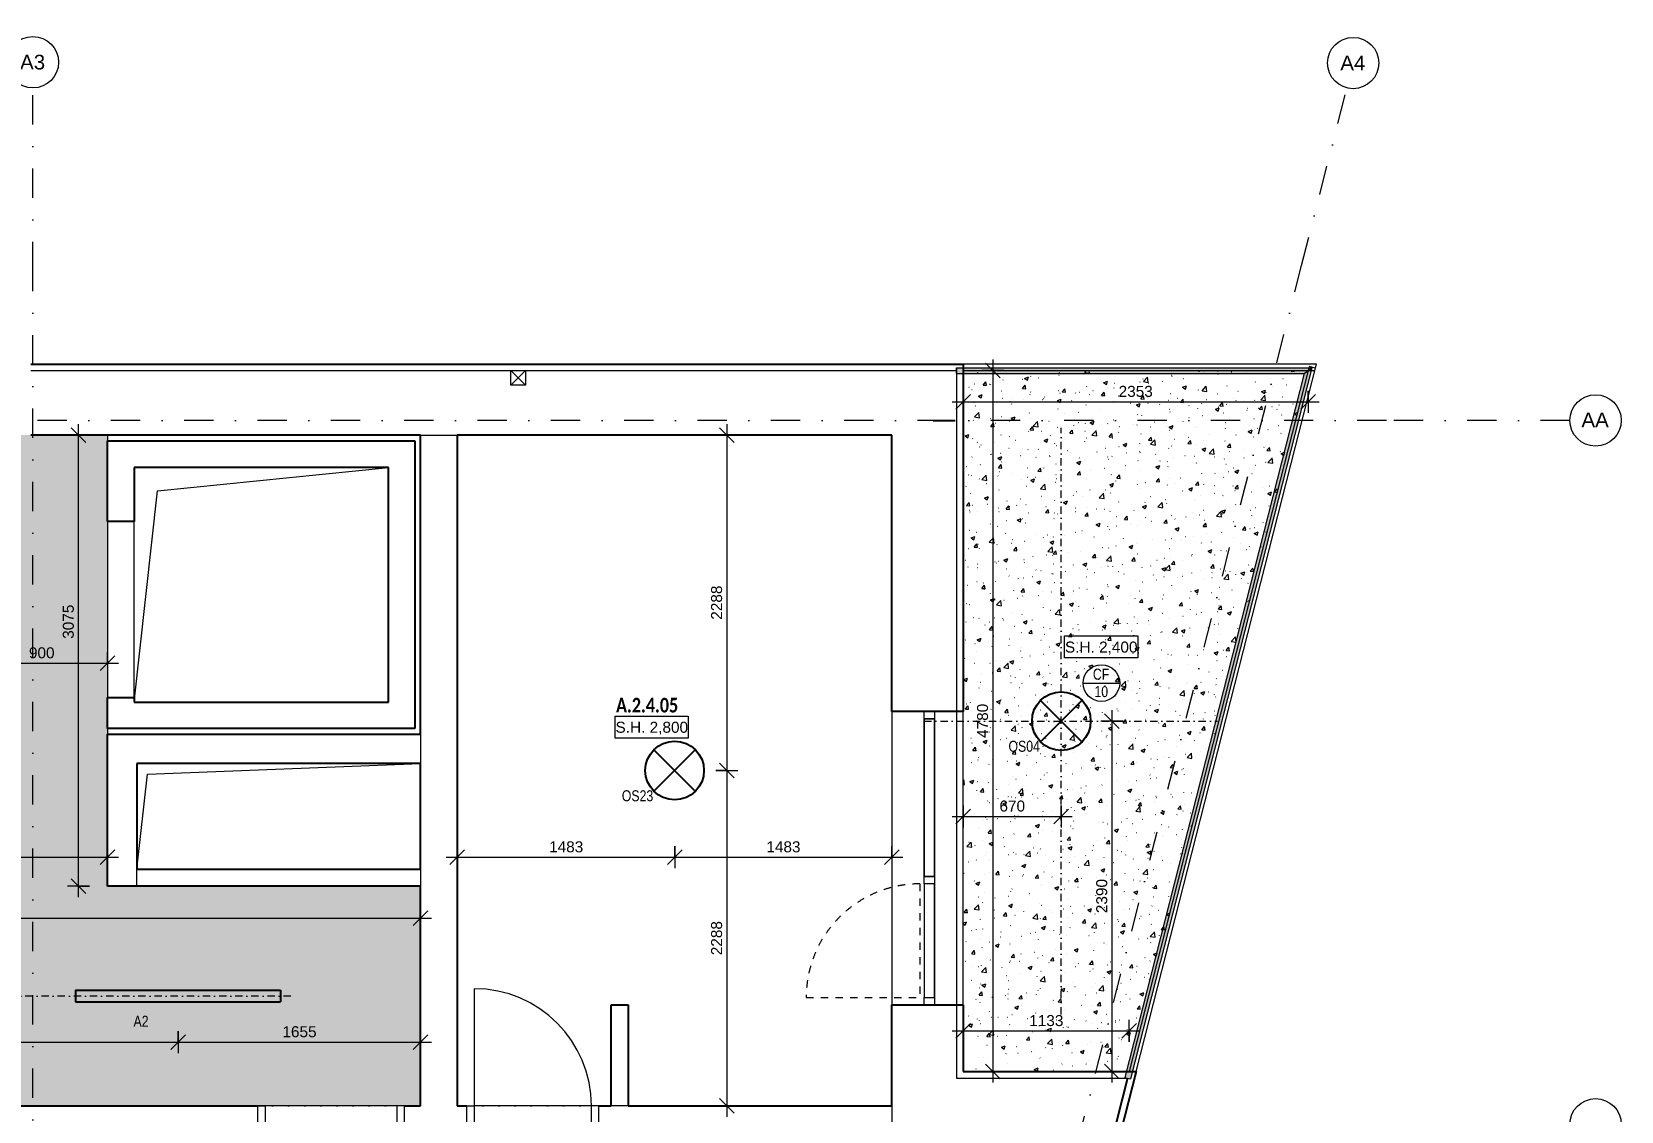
# Model space of a CAD drawing. Header units: millimetres. Extents: x -2015 to 46090, y -3604 to 14301.
# Drawn here: x 16193 to 27034, y 6939 to 14301 of the extents above; entities that cross this region are included whole.
import ezdxf

# ---------------------------------------------------------------- set-up
doc = ezdxf.new("R2010")
doc.units = ezdxf.units.MM
for name, pattern in [('ABMV_DashDot_2_2mm-S0_6mm', [110, 50, -30, 0, -30]), ('HA_Dash_2mm-S1mm', [100, 50, -50]), ('HA_DashDot_10mm-S3mm', [500, 200, -150, 0, -150]), ('HA_DashDot_2_2mm-S0_6mm', [110, 50, -30, 0, -30])]:
    doc.linetypes.add(name, pattern=pattern)
for name, color, linetype, lineweight in [('-UNDERLAY_A-DETL-____-OTLN', 9, 'Continuous', 25), ('-UNDERLAY_A-FLOR-HRAL-OTLN', 9, 'Continuous', 9), ('-UNDERLAY_A-GLAZ-CWMG-OTLN', 9, 'Continuous', 5), ('A-____-____-DIMS', 9, 'Continuous', 5), ('A-____-____-DIMS-50', 9, 'Continuous', 5), ('A-AREA-____-IDEN', 9, 'Continuous', 9), ('A-CLNG-____-IDEN', 9, 'Continuous', 9), ('A-CLNG-____-OTLN', 9, 'Continuous', 9), ('A-CLNG-____-PATT', 9, 'Continuous', 9), ('A-DETL-____-OTLN', 9, 'Continuous', 25), ('A-DETL-GENF-OTLN', 9, 'Continuous', 9), ('A-DOOR-____-MCUT', 9, 'HA_DashDot_2_2mm-S0_6mm', 9), ('A-DOOR-____-OTLN', 9, 'Continuous', 9), ('A-DOOR-FRAM-OTLN', 9, 'Continuous', 9), ('A-GENM-____-OTLN', 9, 'Continuous', 9), ('A-GLAZ-CURT-MCUT', 9, 'Continuous', 5), ('A-GLAZ-CURT-OTLN', 9, 'Continuous', 5), ('A-GLAZ-CWMG-MCUT', 9, 'Continuous', 5), ('A-GLAZ-CWMG-OTLN', 9, 'Continuous', 5), ('A-WALL-____-MCUT', 9, 'Continuous', 9), ('A-WALL-____-OTLN', 9, 'Continuous', 9), ('E-LITE-EQPM-IDEN', 9, 'Continuous', 9), ('E-LITE-EQPM-OTLN', 9, 'Continuous', 9), ('G-____-____-DIMS', 9, 'Continuous', 5), ('I-WALL-____-MCUT', 9, 'Continuous', 25), ('I-WALL-____-OTLN', 9, 'Continuous', 9), ('M-HVAC-DUCT-OTLN', 9, 'Continuous', 9), ('S-GRID-____-IDEN', 9, 'Continuous', 9), ('S-GRID-____-OTLN', 9, 'Continuous', 5)]:
    doc.layers.add(name, color=color, linetype=linetype, lineweight=lineweight)
doc.styles.add('Arial', font='arial.ttf', dxfattribs={"height": 100})
doc.styles.add('Arial_1', font='arial.ttf', dxfattribs={"height": 75})
doc.styles.add('Arial_2', font='arial.ttf', dxfattribs={"width": 0.8, "height": 75})
doc.styles.add('Calibri_B', font='calibrib.ttf', dxfattribs={"width": 0.8, "height": 100})
doc.dimstyles.new('Inner_Dimensions', dxfattribs={"dimscale": 304.8, "dimtxt": 76.519455, "dimasz": 0.328084, "dimexe": 0.246063, "dimexo": 0.0625, "dimgap": 0.032808, "dimtad": 1, "dimdec": 0, "dimzin": 0, "dimdsep": 46, "dimtxsty": 'Arial_1', "dimblk1": 'OBLIQUE', "dimblk2": 'OBLIQUE', "dimsah": 1, "dimcen": 0.09, "dimdle": 0.246063, "dimazin": 0, "dimtfac": 1, "dimtdec": 4, "dimtix": 1, "dimtmove": 0, "dimatfit": 3, "dimfxl": 0.246063, "dimfxlon": 1, "dimtvp": 1, "dimtolj": 1, "dimtzin": 0, "dimlwd": 9, "dimlwe": 9, "dimarcsym": 2})
doc.dimstyles.new('Inner_Dimensions_1', dxfattribs={"dimscale": 304.8, "dimtxt": 76.519455, "dimasz": 0.328084, "dimexe": 0.246063, "dimexo": 0.0625, "dimgap": 0.032808, "dimtad": 1, "dimdec": 0, "dimzin": 0, "dimdsep": 46, "dimtxsty": 'Arial_1', "dimblk1": 'OBLIQUE', "dimblk2": 'OBLIQUE', "dimsah": 1, "dimcen": 0.09, "dimdle": 0.246063, "dimazin": 0, "dimtfac": 1, "dimtdec": 4, "dimtix": 1, "dimtmove": 2, "dimatfit": 3, "dimfxl": 0.246063, "dimfxlon": 1, "dimtvp": 1, "dimtolj": 1, "dimtzin": 0, "dimlwd": 9, "dimlwe": 9, "dimarcsym": 2})

# ---------------------------------------------------------------- blocks, each defined once
blk = doc.blocks.new('Railing - 40 x12 mm-1473179-DSP_2NP-A')
at = {"layer": '-UNDERLAY_A-FLOR-HRAL-OTLN'}
blk.add_hatch(color=256, dxfattribs=at).paths.add_polyline_path([(20, -5), (-20, -5), (-20, -6), (20, -6)])
for p, q in [((-20, -5), (-20, -6)), ((20, -6), (-20, -6)), ((20, -6), (20, -5))]:
    blk.add_line(p, q, dxfattribs=at)
blk = doc.blocks.new('Railing - Railing-1473541-DSP_2NP-A')
at = {"layer": '-UNDERLAY_A-FLOR-HRAL-OTLN'}
for points in [[(22500, 11970), (24872, 11970), (24924, 12010), (22500, 12010)], [(23686, 7160), (24924, 12010), (24872, 11970), (23648, 7170), (23667, 7165)]]:
    blk.add_hatch(color=256, dxfattribs=at).paths.add_polyline_path(points)
for p, q in [((22500, 12010), (22500, 11970)), ((22500, 12010), (24924, 12010)), ((22500, 11970), (24872, 11970)), ((24872, 11970), (23648, 7170)), ((24924, 12010), (23686, 7160)), ((24872, 11970), (24924, 12010)), ((23648, 7170), (23686, 7160))]:
    blk.add_line(p, q, dxfattribs=at)
at = {"rotation": 270.0000000000001}
blk.add_blockref('Railing - 40 x12 mm-1473179-DSP_2NP-A', (22505, 11990), dxfattribs=at)
blk = doc.blocks.new('Obdélníková příčel - 50x70mm EXT-1913331-DSP_2NP-A')
at = {"layer": '-UNDERLAY_A-GLAZ-CWMG-OTLN'}
for p, q in [((22350, 9615), (22280, 9615)), ((22280, 9615), (22280, 8540)), ((22350, 8540), (22350, 9615)), ((22280, 8540), (22350, 8540))]:
    blk.add_line(p, q, dxfattribs=at)
blk = doc.blocks.new('Obdélníková příčel - 50x70mm EXT-1499825-DSP_2NP-A')
at = {"layer": '-UNDERLAY_A-GLAZ-CWMG-OTLN'}
for p, q in [((1980, 630), (1980, 560)), ((2755, 630), (1980, 630)), ((1980, 560), (2755, 560)), ((2755, 560), (2755, 630))]:
    blk.add_line(p, q, dxfattribs=at)
blk = doc.blocks.new('HA_DR_Single_Swing_Solid - In_BJ_900x2100_Vstupni-2215773-DSP_2NP-A')
at = {"layer": 'A-DOOR-____-MCUT'}
for p, q in [((-450, 125), (450, 125)), ((-450, -125), (450, -125))]:
    blk.add_line(p, q, dxfattribs=at)
at = {"layer": 'A-DOOR-____-OTLN', "lineweight": 5}
blk.add_line((450, 1025), (450, 125), dxfattribs=at)
at = {"layer": 'A-DOOR-____-OTLN'}
for p, q in [((-500, 125), (500, 125)), ((-500, -125), (500, -125))]:
    blk.add_line(p, q, dxfattribs=at)
at = {"layer": 'A-DOOR-____-OTLN', "lineweight": 5}
blk.add_arc((450, 125), 900, 90, 180, dxfattribs=at)
at = {"layer": 'A-DOOR-FRAM-OTLN'}
for p, q in [((-500, 125), (-500, -125)), ((-450, 125), (-500, 125)), ((-450, 125), (-450, -125)), ((450, 125), (-450, 125)), ((450, -125), (450, 125)), ((450, 125), (500, 125)), ((500, 125), (500, -125)), ((-500, -125), (-450, -125)), ((-450, -125), (450, -125)), ((500, -125), (450, -125))]:
    blk.add_line(p, q, dxfattribs=at)
blk = doc.blocks.new('HA_DR_Single_Swing_Solid - In_BJ_800x2100-2215794-DSP_2NP-A')
at = {"layer": 'A-DOOR-____-MCUT'}
for p, q in [((-400, 125), (400, 125)), ((-400, -125), (400, -125))]:
    blk.add_line(p, q, dxfattribs=at)
at = {"layer": 'A-DOOR-____-OTLN', "lineweight": 5}
blk.add_line((400, -925), (400, -125), dxfattribs=at)
blk.add_arc((400, -125), 800, 180, 270, dxfattribs=at)
at = {"layer": 'A-DOOR-FRAM-OTLN'}
for p, q in [((-400, 125), (-450, 125)), ((-450, 125), (-450, -125)), ((400, 125), (-400, 125)), ((-400, 125), (-400, -125)), ((400, -125), (400, 125)), ((400, 125), (450, 125)), ((450, 125), (450, -125)), ((-450, -125), (-400, -125)), ((-400, -125), (400, -125)), ((450, -125), (400, -125))]:
    blk.add_line(p, q, dxfattribs=at)
blk = doc.blocks.new('HA_GM_Shaft_Rectangle - Default-2065170-DSP_2NP-A')
at = {"layer": 'A-DETL-GENF-OTLN'}
for p, q in [((72, -72), (1935, 0)), ((0, -720), (72, -72))]:
    blk.add_line(p, q, dxfattribs=at)
at = {"layer": 'A-GENM-____-OTLN'}
for p, q in [((0, -720), (0, 0)), ((0, 0), (1935, 0)), ((1935, 0), (1935, -720)), ((1935, -720), (0, -720))]:
    blk.add_line(p, q, dxfattribs=at)
blk = doc.blocks.new('HA_GM_Shaft_Rectangle - Default-2065160-DSP_2NP-A')
at = {"layer": 'A-DETL-GENF-OTLN'}
for p, q in [((160, -160), (1735, 0)), ((0, -1600), (160, -160))]:
    blk.add_line(p, q, dxfattribs=at)
at = {"layer": 'A-GENM-____-OTLN'}
for p, q in [((0, -1600), (0, 0)), ((0, 0), (1735, 0)), ((1735, 0), (1735, -1600)), ((1735, -1600), (0, -1600))]:
    blk.add_line(p, q, dxfattribs=at)
blk = doc.blocks.new('HA_LF_GenericSymbol - OS23_pokoj-V3-DSP_2NP-A')
at = {"layer": 'E-LITE-EQPM-OTLN', "color": 11, "lineweight": 25}
for p, q in [((141, 141), (-141, -141)), ((-141, 141), (141, -141))]:
    blk.add_line(p, q, dxfattribs=at)
blk.add_circle((0, 0), 200, dxfattribs=at)
blk = doc.blocks.new('HA_LF_GenericSymbol_Linear - svitidlo 1400x80_os10-1866153-DSP_2NP-A')
at = {"layer": 'E-LITE-EQPM-OTLN', "color": 11, "lineweight": 25}
for p, q in [((40, 700), (-40, 700)), ((-40, 700), (-40, -700)), ((40, 700), (40, -700)), ((40, -700), (-40, -700))]:
    blk.add_line(p, q, dxfattribs=at)
blk = doc.blocks.new('Systémový panel - Sklo-1913333-DSP_2NP-A')
at = {"layer": 'A-GLAZ-CURT-MCUT'}
for p, q in [((-537.5, 0), (-537.5, 70)), ((-537.5, 70), (537.5, 70)), ((537.5, 0), (-537.5, 0)), ((537.5, 70), (537.5, 0))]:
    blk.add_line(p, q, dxfattribs=at)
blk = doc.blocks.new('Obdélníková příčel - 50x70mm EXT-1499822-DSP_2NP-A')
at = {"layer": 'A-GLAZ-CWMG-OTLN'}
for p, q in [((2755, 630), (1980, 630)), ((2755, 560), (1980, 560))]:
    blk.add_line(p, q, dxfattribs=at)
blk = doc.blocks.new('Obdélníková příčel - 50x70mm EXT-1499828-DSP_2NP-A')
at = {"layer": 'A-GLAZ-CWMG-MCUT'}
for p, q in [((0, 0), (-50, 0)), ((-50, 0), (-50, -70)), ((0, -70), (0, 0)), ((-50, -70), (0, -70))]:
    blk.add_line(p, q, dxfattribs=at)
blk = doc.blocks.new('Obdélníková příčel - 50x70mm EXT-1499829-DSP_2NP-A')
at = {"layer": 'A-GLAZ-CWMG-MCUT'}
for p, q in [((-50, 0), (0, 0)), ((-50, -70), (-50, 0)), ((0, 0), (0, -70)), ((0, -70), (-50, -70))]:
    blk.add_line(p, q, dxfattribs=at)
blk = doc.blocks.new('ABMV_CW_Single_Swing_Generic - Ex_Glass_SKLOPNE-1550612-DSP_2NP-A')
at = {"layer": 'A-DOOR-____-OTLN', "linetype": 'HA_Dash_2mm-S1mm', "lineweight": 5}
for p in [(-387.5, -30), (387.5, -805)]:
    blk.add_line(p, (387.5, -30), dxfattribs=at)
blk.add_arc((387.5, -30), 775, 180, 270, dxfattribs=at)
blk = doc.blocks.new('Obdélníková příčel - 50x70mm EXT-1499826-DSP_2NP-A')
at = {"layer": 'A-GLAZ-CWMG-MCUT'}
for p, q in [((25, 0), (-25, 0)), ((-25, 0), (-25, -70)), ((25, -70), (25, 0)), ((-25, -70), (25, -70))]:
    blk.add_line(p, q, dxfattribs=at)
blk = doc.blocks.new('HA_LF_GenericSymbol - OS04_VENKOVNI-2042368-DSP_2NP-A')
at = {"layer": 'E-LITE-EQPM-OTLN', "color": 11, "lineweight": 25}
for p, q in [((141, 141), (-141, -141)), ((-141, 141), (141, -141))]:
    blk.add_line(p, q, dxfattribs=at)
blk.add_circle((0, 0), 200, dxfattribs=at)
blk = doc.blocks.new('Grid - Radius 3_5mm-353793-DSP_2NP-A')
at = {"layer": 'S-GRID-____-IDEN'}
blk.add_circle((0, 0), 3.5, dxfattribs=at)
blk = doc.blocks.new('DIMBLOCK53-DSP_2NP-A')
at = {"layer": 'A-____-____-DIMS-50', "lineweight": 9}
for p, q in [((15810, 9996), (15760, 9946)), ((15810, 10071), (15810, 9921)), ((15810, 9996), (15810, 10071)), ((15810, 9996), (15860, 10046)), ((15810, 9996), (16785, 9996)), ((16710, 9996), (16660, 9946)), ((16710, 10071), (16710, 9921)), ((16710, 9996), (16710, 10071)), ((16710, 9996), (16760, 10046))]:
    blk.add_line(p, q, dxfattribs=at)
at = {"layer": 'A-____-____-DIMS-50', "color": 0, "lineweight": 9, "insert": (16173, 10103), "char_height": 75, "width": 207.66, "attachment_point": 1, "line_spacing_factor": 0.941778, "style": 'Arial_1'}
blk.add_mtext('900', dxfattribs=at)
blk = doc.blocks.new('_Oblique')
at = {"color": 0, "linetype": 'ByBlock', "lineweight": -2}
blk.add_line((-0.5, -0.5), (0.5, 0.5), dxfattribs=at)
blk = doc.blocks.new('DIMBLOCK56-DSP_2NP-A')
at = {"layer": 'A-____-____-DIMS-50', "lineweight": 9}
for p, q in [((12940, 7486), (12940, 7336)), ((12940, 7411), (12940, 7486)), ((17190, 7486), (17190, 7336)), ((17190, 7411), (17190, 7486)), ((12940, 7411), (12890, 7361)), ((12940, 7411), (12990, 7461)), ((12940, 7411), (17190, 7411)), ((17190, 7411), (17140, 7361)), ((17190, 7411), (17240, 7461))]:
    blk.add_line(p, q, dxfattribs=at)
at = {"layer": 'A-____-____-DIMS-50', "color": 0, "lineweight": 9, "insert": (14950, 7519), "char_height": 75, "width": 276.88, "attachment_point": 1, "line_spacing_factor": 0.941778, "style": 'Arial_1'}
blk.add_mtext('4250', dxfattribs=at)
blk = doc.blocks.new('DIMBLOCK57-DSP_2NP-A')
at = {"layer": 'A-____-____-DIMS-50', "lineweight": 9}
for p, q in [((17190, 7486), (17190, 7336)), ((17190, 7411), (17190, 7486)), ((18845, 7486), (18845, 7336)), ((18845, 7411), (18845, 7486)), ((17190, 7411), (17140, 7361)), ((17190, 7411), (17240, 7461)), ((17190, 7411), (18920, 7411)), ((18845, 7411), (18795, 7361)), ((18845, 7411), (18895, 7461))]:
    blk.add_line(p, q, dxfattribs=at)
at = {"layer": 'A-____-____-DIMS-50', "color": 0, "lineweight": 9, "insert": (17902, 7519), "char_height": 75, "width": 276.88, "attachment_point": 1, "line_spacing_factor": 0.941778, "style": 'Arial_1'}
blk.add_mtext('1655', dxfattribs=at)
blk = doc.blocks.new('DIMBLOCK76-DSP_2NP-A')
at = {"layer": 'A-____-____-DIMS-50', "lineweight": 9}
for p, q in [((19095, 8747), (19095, 8597)), ((19095, 8672), (19095, 8747)), ((19095, 8672), (19145, 8722)), ((20578, 8747), (20578, 8597)), ((20578, 8672), (20578, 8747)), ((20578, 8672), (20628, 8722)), ((19020, 8672), (20578, 8672)), ((19095, 8672), (19045, 8622)), ((20578, 8672), (20528, 8622))]:
    blk.add_line(p, q, dxfattribs=at)
at = {"layer": 'A-____-____-DIMS-50', "color": 0, "lineweight": 9, "insert": (19721, 8780), "char_height": 75, "width": 276.88, "attachment_point": 1, "line_spacing_factor": 0.941778, "style": 'Arial_1'}
blk.add_mtext('1483', dxfattribs=at)
blk = doc.blocks.new('DIMBLOCK77-DSP_2NP-A')
at = {"layer": 'A-____-____-DIMS-50', "lineweight": 9}
for p, q in [((20578, 8747), (20578, 8597)), ((20578, 8672), (20578, 8747)), ((20578, 8672), (20628, 8722)), ((22060, 8747), (22060, 8597)), ((22060, 8672), (22060, 8747)), ((22060, 8672), (22110, 8722)), ((20578, 8672), (20528, 8622)), ((20578, 8672), (22135, 8672)), ((22060, 8672), (22010, 8622))]:
    blk.add_line(p, q, dxfattribs=at)
at = {"layer": 'A-____-____-DIMS-50', "color": 0, "lineweight": 9, "insert": (21203, 8780), "char_height": 75, "width": 276.88, "attachment_point": 1, "line_spacing_factor": 0.941778, "style": 'Arial_1'}
blk.add_mtext('1483', dxfattribs=at)
blk = doc.blocks.new('DIMBLOCK78-DSP_2NP-A')
at = {"layer": 'A-____-____-DIMS-50', "lineweight": 9}
for p, q in [((20933, 11625), (20933, 9263)), ((21008, 11550), (20858, 11550)), ((20933, 11550), (20883, 11600)), ((20933, 11550), (20983, 11500)), ((20933, 11550), (21008, 11550)), ((20858, 9263), (21008, 9263)), ((20933, 9263), (20858, 9263)), ((20933, 9263), (20883, 9313)), ((20933, 9263), (20983, 9213))]:
    blk.add_line(p, q, dxfattribs=at)
at = {"layer": 'A-____-____-DIMS-50', "color": 0, "lineweight": 9, "insert": (20826, 10291), "char_height": 75, "width": 276.88, "attachment_point": 1, "rotation": 90, "line_spacing_factor": 0.941778, "style": 'Arial_1'}
blk.add_mtext('2288', dxfattribs=at)
blk = doc.blocks.new('DIMBLOCK79-DSP_2NP-A')
at = {"layer": 'A-____-____-DIMS-50', "lineweight": 9}
for p, q in [((20858, 9263), (21008, 9263)), ((20933, 9263), (20858, 9263)), ((20933, 9263), (20883, 9313)), ((20933, 9263), (20933, 6900)), ((20933, 9263), (20983, 9213)), ((21008, 6975), (20858, 6975)), ((20933, 6975), (20883, 7025)), ((20933, 6975), (20983, 6925)), ((20933, 6975), (21008, 6975))]:
    blk.add_line(p, q, dxfattribs=at)
at = {"layer": 'A-____-____-DIMS-50', "color": 0, "lineweight": 9, "insert": (20826, 8003), "char_height": 75, "width": 276.88, "attachment_point": 1, "rotation": 90, "line_spacing_factor": 0.941778, "style": 'Arial_1'}
blk.add_mtext('2288', dxfattribs=at)
blk = doc.blocks.new('Spot Elevations - Generic-448778-DSP_2NP-A')
at = {"layer": 'G-____-____-DIMS', "lineweight": 9}
for p, q in [((-5, 0), (-5, 3)), ((-5, 3), (5, 3)), ((5, 3), (5, 0)), ((5, 0), (-5, 0))]:
    blk.add_line(p, q, dxfattribs=at)
blk = doc.blocks.new('HA_Tag_Ceiling - Group _ Type Mark-1591810-DSP_2NP-A')
at = {"layer": 'A-CLNG-____-IDEN'}
blk.add_line((-2.5, 0), (2.5, 0), dxfattribs=at)
blk.add_circle((0, 0), 2.5, dxfattribs=at)
blk = doc.blocks.new('DIMBLOCK155-DSP_2NP-A')
at = {"layer": 'A-____-____-DIMS-50', "lineweight": 9}
for p, q in [((14910, 8747), (14910, 8597)), ((14910, 8672), (14910, 8747)), ((14910, 8672), (14960, 8722)), ((16710, 8747), (16710, 8597)), ((16710, 8672), (16710, 8747)), ((16710, 8672), (16760, 8722)), ((14835, 8672), (16785, 8672)), ((14910, 8672), (14860, 8622)), ((16710, 8672), (16660, 8622))]:
    blk.add_line(p, q, dxfattribs=at)
at = {"layer": 'A-____-____-DIMS-50', "color": 0, "lineweight": 9, "insert": (15695, 8780), "char_height": 75, "width": 276.88, "attachment_point": 1, "line_spacing_factor": 0.941778, "style": 'Arial_1'}
blk.add_mtext('1800', dxfattribs=at)
blk = doc.blocks.new('DIMBLOCK163-DSP_2NP-A')
at = {"layer": 'A-____-____-DIMS-50', "lineweight": 9}
for p, q in [((6635, 8256), (18920, 8256)), ((6710, 8256), (6660, 8206)), ((6710, 8331), (6710, 8181)), ((6710, 8256), (6710, 8331)), ((6710, 8256), (6760, 8306)), ((18845, 8256), (18795, 8206)), ((18845, 8331), (18845, 8181)), ((18845, 8256), (18845, 8331)), ((18845, 8256), (18895, 8306))]:
    blk.add_line(p, q, dxfattribs=at)
at = {"layer": 'A-____-____-DIMS-50', "color": 0, "lineweight": 9, "insert": (12633, 8363), "char_height": 75, "width": 346.1, "attachment_point": 1, "line_spacing_factor": 0.941778, "style": 'Arial_1'}
blk.add_mtext('12135', dxfattribs=at)
blk = doc.blocks.new('DIMBLOCK164-DSP_2NP-A')
at = {"layer": 'A-____-____-DIMS-50', "lineweight": 9}
for p, q in [((16511, 8400), (16511, 11625)), ((16436, 11550), (16586, 11550)), ((16511, 11550), (16436, 11550)), ((16511, 11550), (16461, 11600)), ((16511, 11550), (16561, 11500)), ((16586, 8475), (16436, 8475)), ((16511, 8475), (16461, 8525)), ((16511, 8475), (16561, 8425)), ((16511, 8475), (16586, 8475))]:
    blk.add_line(p, q, dxfattribs=at)
at = {"layer": 'A-____-____-DIMS-50', "color": 0, "lineweight": 9, "insert": (16404, 10161), "char_height": 75, "width": 276.88, "attachment_point": 1, "rotation": 90, "line_spacing_factor": 0.941778, "style": 'Arial_1'}
blk.add_mtext('3075', dxfattribs=at)
blk = doc.blocks.new('DIMBLOCK179-DSP_2NP-A')
at = {"layer": 'A-____-____-DIMS-50', "lineweight": 9}
for p, q in [((22545, 9025), (22545, 8875)), ((22545, 8950), (22545, 9025)), ((22545, 8950), (22595, 9000)), ((23215, 9025), (23215, 8875)), ((23215, 8950), (23215, 9025)), ((23215, 8950), (23265, 9000)), ((22470, 8950), (23290, 8950)), ((22545, 8950), (22495, 8900)), ((23215, 8950), (23165, 8900))]:
    blk.add_line(p, q, dxfattribs=at)
at = {"layer": 'A-____-____-DIMS-50', "color": 0, "lineweight": 9, "insert": (22793, 9058), "char_height": 75, "width": 207.66, "attachment_point": 1, "line_spacing_factor": 0.941778, "style": 'Arial_1'}
blk.add_mtext('670', dxfattribs=at)
blk = doc.blocks.new('DIMBLOCK180-DSP_2NP-A')
at = {"layer": 'A-____-____-DIMS-50', "lineweight": 9}
for p, q in [((23560, 9600), (23510, 9650)), ((23560, 9675), (23560, 7135)), ((23635, 9600), (23485, 9600)), ((23560, 9600), (23610, 9550)), ((23560, 9600), (23635, 9600)), ((23635, 7210), (23485, 7210)), ((23560, 7210), (23510, 7260)), ((23560, 7210), (23610, 7160)), ((23560, 7210), (23635, 7210))]:
    blk.add_line(p, q, dxfattribs=at)
at = {"layer": 'A-____-____-DIMS-50', "color": 0, "lineweight": 9, "insert": (23453, 8290), "char_height": 75, "width": 276.88, "attachment_point": 1, "rotation": 90, "line_spacing_factor": 0.941778, "style": 'Arial_1'}
blk.add_mtext('2390', dxfattribs=at)
blk = doc.blocks.new('DIMBLOCK181-DSP_2NP-A')
at = {"layer": 'A-____-____-DIMS-50', "lineweight": 9}
for p, q in [((22470, 7488), (23753, 7488)), ((22545, 7488), (22495, 7438)), ((22545, 7563), (22545, 7413)), ((22545, 7488), (22545, 7563)), ((22545, 7488), (22595, 7538)), ((23678, 7488), (23628, 7438)), ((23678, 7413), (23678, 7563)), ((23678, 7488), (23728, 7538)), ((23678, 7488), (23678, 7413))]:
    blk.add_line(p, q, dxfattribs=at)
at = {"layer": 'A-____-____-DIMS-50', "color": 0, "lineweight": 9, "insert": (22996, 7595), "char_height": 75, "width": 276.88, "attachment_point": 1, "line_spacing_factor": 0.941778, "style": 'Arial_1'}
blk.add_mtext('1133', dxfattribs=at)
blk = doc.blocks.new('DIMBLOCK182-DSP_2NP-A')
at = {"layer": 'A-____-____-DIMS-50', "lineweight": 9}
for p, q in [((22747, 11990), (22697, 12040)), ((22747, 12065), (22747, 7135)), ((22822, 11990), (22672, 11990)), ((22747, 11990), (22797, 11940)), ((22747, 11990), (22822, 11990)), ((22822, 7210), (22672, 7210)), ((22747, 7210), (22697, 7260)), ((22747, 7210), (22797, 7160)), ((22747, 7210), (22822, 7210))]:
    blk.add_line(p, q, dxfattribs=at)
at = {"layer": 'A-____-____-DIMS-50', "color": 0, "lineweight": 9, "insert": (22640, 9485), "char_height": 75, "width": 276.88, "attachment_point": 1, "rotation": 90, "line_spacing_factor": 0.941778, "style": 'Arial_1'}
blk.add_mtext('4780', dxfattribs=at)
blk = doc.blocks.new('DIMBLOCK183-DSP_2NP-A')
at = {"layer": 'A-____-____-DIMS-50', "lineweight": 9}
for p, q in [((22545, 11853), (22545, 11703)), ((22545, 11778), (22545, 11853)), ((22545, 11778), (22595, 11828)), ((24898, 11853), (24898, 11703)), ((24898, 11778), (24898, 11853)), ((24898, 11778), (24948, 11828)), ((22470, 11778), (24973, 11778)), ((22545, 11778), (22495, 11728)), ((24898, 11778), (24848, 11728))]:
    blk.add_line(p, q, dxfattribs=at)
at = {"layer": 'A-____-____-DIMS-50', "color": 0, "lineweight": 9, "insert": (23606, 11886), "char_height": 75, "width": 276.88, "attachment_point": 1, "line_spacing_factor": 0.941778, "style": 'Arial_1'}
blk.add_mtext('2353', dxfattribs=at)

msp = doc.modelspace()

# ---------------------------------------------------------------- hatches: boundary and pattern name
at = {"layer": 'A-CLNG-____-PATT', "lineweight": 5}
h = msp.add_hatch(dxfattribs=at)
h.set_pattern_fill('FP_3', color=256, style=0, pattern_type=2)
h.set_pattern_definition([(50, (0, 0), (268.9728, -23.5317), [28.125, -309.375]), (355, (0, 0), (-52.0318, 282.0722), [22.5, -247.5]), (100.451, (22.41, -1.96), (216.9426, 258.5382), [23.903, -262.928]), (46.184, (0, 75), (400.215, -62.0716), [42.187, -464.062]), (96.636, (33.35, 69.83), (350.496, 365.297), [35.854, -394.392]), (351.184, (0, 75), (350.4995, 365.2935), [33.75, -371.25]), (21, (37.5, 56.25), (223.8405, -150.9819), [28.125, -309.375]), (326, (37.5, 56.25), (91.2433, 271.9314), [22.5, -247.5]), (71.451, (56.15, 43.67), (315.084, 120.9468), [23.903, -262.928]), (37.5, (0, 0), (4.55985, 124.8345), [1.676, -242.824, 1.676, -249.574, -248.437]), (37.5, (0, 0), (4.55985, 124.8345), [-495.75, 1.676, -246.761]), (7.5, (0, 0), (98.65164, 147.90396), [1.676, -141.574, 1.676, -237.199, -94.687]), (7.5, (0, 0), (98.65164, 147.90396), [-382.125, 1.676, -93.011]), (327.5, (-83.62, 0), (200.183, -8.4578), [1.676, -92.074, 1.676, -290.824, -388.125]), (327.5, (-83.62, 0), (200.183, -8.4578), [-386.25, 1.676, -386.449]), (317.5, (-121.12, 0), (218.6952, 37.539), [1.676, -120.199, 1.676, -192.574, -275.625]), (317.5, (-121.12, 0), (218.6952, 37.539), [-316.125, 1.676, -273.949])])
h.paths.add_polyline_path([(22545, 7210), (23678.5, 7210), (24897.8, 11990), (22545, 11989.7), (22545, 7665)])
msp.add_hatch(color=256, dxfattribs=at).paths.add_polyline_path([(6920, 6975), (18845, 6975), (18845, 8475), (16710, 8475), (16710, 11550), (14910, 11550), (14910, 8475), (6710, 8475), (6710, 6975), (6870, 6975)])

# ---------------------------------------------------------------- linework, layer by layer
at = {"layer": '-UNDERLAY_A-DETL-____-OTLN'}
msp.add_line((22340, 11650), (22490, 11650), dxfattribs=at)
at = {"layer": 'A-CLNG-____-OTLN'}
for p, q in [((22545, 11990), (24897.8, 11990)), ((24897.8, 11990), (23678.5, 7210)), ((16710, 11550), (16710, 11510)), ((16710, 9550), (16710, 9510))]:
    msp.add_line(p, q, dxfattribs=at)
at = {"layer": 'A-DETL-____-OTLN', "linetype": 'ABMV_DashDot_2_2mm-S0_6mm', "lineweight": 5}
for p, q in [((23215, 7600), (23215, 11600)), ((22280, 9600), (24280, 9600)), ((17960, 7725), (7370, 7725))]:
    msp.add_line(p, q, dxfattribs=at)
at = {"layer": 'A-WALL-____-MCUT', "lineweight": 25}
for p, q in [((16185, 12035), (22545, 12035)), ((22545, 12035), (22545, 9665)), ((18845, 11550), (16185, 11550)), ((22060, 11550), (19095, 11550)), ((22060, 9665), (22060, 11550)), ((22545, 9665), (22060, 9665)), ((22060, 6975), (22060, 7665)), ((22060, 7665), (22545, 7665)), ((22545, 7665), (22545, 7210)), ((22545, 7210), (23724.9, 7210)), ((23724.9, 7210), (23230.8, 5272.8)), ((23667, 7165), (23554.8, 6725))]:
    msp.add_line(p, q, dxfattribs=at)
at = {"layer": 'A-WALL-____-MCUT'}
for p, q in [((16185, 11990), (22500, 11990)), ((22500, 11990), (22500, 9665)), ((18845, 11550), (19095, 11550)), ((18845, 9510), (18845, 9310)), ((16910, 8475), (16910, 8590)), ((18845, 8590), (18845, 8475)), ((22500, 7665), (22500, 7165)), ((22500, 7165), (23667, 7165)), ((20260, 6975), (20145, 6975)), ((22060, 6975), (22060, 6725))]:
    msp.add_line(p, q, dxfattribs=at)
at = {"layer": 'A-WALL-____-OTLN'}
for p, q in [((24955.7, 12035), (22545, 12035)), ((23724.9, 7210), (24955.7, 12035)), ((24904.9, 12018.1), (24897.8, 11990)), ((24897.8, 11990), (24944.2, 11990)), ((24948.6, 12007), (24904.9, 12018.1)), ((22060, 9665), (22060, 7665)), ((22500, 9665), (22500, 7665)), ((22545, 7665), (22545, 9665))]:
    msp.add_line(p, q, dxfattribs=at)
at = {"layer": 'I-WALL-____-MCUT'}
for p, q in [((16710, 11510), (18805, 11510)), ((16710, 10960), (16710, 11510)), ((18805, 11510), (18805, 9550)), ((18845, 9510), (18845, 11550)), ((19095, 11550), (19095, 6975)), ((18625, 11330), (16890, 11330)), ((16890, 11330), (16890, 10960)), ((18625, 9730), (18625, 11330)), ((16890, 10960), (16710, 10960)), ((16710, 9550), (16710, 9760)), ((16710, 9760), (16890, 9760)), ((16890, 9760), (16890, 9730)), ((16890, 9730), (18625, 9730)), ((18805, 9550), (16710, 9550)), ((16710, 9510), (18845, 9510)), ((16710, 8475), (16710, 9510)), ((18845, 9310), (16910, 9310)), ((16910, 9310), (16910, 8590)), ((18845, 8590), (18845, 9310)), ((16910, 8590), (18845, 8590)), ((18845, 8475), (16710, 8475)), ((18845, 6975), (18845, 8475)), ((20145, 6975), (20145, 7665)), ((20145, 7665), (20260, 7665)), ((20260, 7665), (20260, 6975)), ((12475, 6975), (17735, 6975)), ((18735, 6975), (18845, 6975)), ((19095, 6975), (19160, 6975)), ((20060, 6975), (20145, 6975)), ((20260, 6975), (22060, 6975))]:
    msp.add_line(p, q, dxfattribs=at)
at = {"layer": 'I-WALL-____-OTLN'}
for p, q in [((16710, 10960), (16710, 9760)), ((16890, 9760), (16890, 10960))]:
    msp.add_line(p, q, dxfattribs=at)
at = {"layer": 'M-HVAC-DUCT-OTLN', "lineweight": 5}
for p, q in [((19460, 11990), (19560, 11890)), ((19460, 11890), (19560, 11990)), ((19460, 11990), (19560, 11990)), ((19460, 11890), (19460, 11990)), ((19560, 11990), (19560, 11890)), ((19560, 11890), (19460, 11890))]:
    msp.add_line(p, q, dxfattribs=at)
at = {"layer": 'S-GRID-____-OTLN', "linetype": 'HA_DashDot_10mm-S3mm', "lineweight": 9}
for p, q in [((16200, 12668.2), (16200, 13918.2)), ((24853.6, 12706.9), (25162.6, 13918.2)), ((21099.6, -2009.9), (24853.6, 12706.9)), ((16200, -1971.1), (16200, 12668.2)), ((25434, 11650), (-414.9, 11650)), ((26684, 11650), (25434, 11650))]:
    msp.add_line(p, q, dxfattribs=at)

# ---------------------------------------------------------------- block references
at = {"layer": '-UNDERLAY_A-FLOR-HRAL-OTLN'}
msp.add_blockref('Railing - Railing-1473541-DSP_2NP-A', (0, 0), dxfattribs=at)
at = {"layer": '-UNDERLAY_A-GLAZ-CWMG-OTLN'}
msp.add_blockref('Obdélníková příčel - 50x70mm EXT-1913331-DSP_2NP-A', (0, 0), dxfattribs=at)
at = {"layer": '-UNDERLAY_A-GLAZ-CWMG-OTLN', "rotation": 89.9999999999999}
msp.add_blockref('Obdélníková příčel - 50x70mm EXT-1499825-DSP_2NP-A', (22910, 5735), dxfattribs=at)
at = {"layer": 'A-CLNG-____-IDEN', "xscale": 49.99999999999998, "yscale": 49.99999999999998, "zscale": 49.99999999999998}
msp.add_blockref('HA_Tag_Ceiling - Group _ Type Mark-1591810-DSP_2NP-A', (23488.6, 9859.2), dxfattribs=at)
at = {"layer": 'A-DOOR-____-OTLN'}
for name, p, rotation in [('ABMV_CW_Single_Swing_Generic - Ex_Glass_SKLOPNE-1550612-DSP_2NP-A', (22280, 8102.5), 269.9999999999996), ('HA_DR_Single_Swing_Solid - In_BJ_800x2100-2215794-DSP_2NP-A', (19610, 6850), 180), ('HA_DR_Single_Swing_Solid - In_BJ_900x2100_Vstupni-2215773-DSP_2NP-A', (18235, 6850), 180)]:
    msp.add_blockref(name, p, dxfattribs=dict(at, rotation=rotation))
at = {"layer": 'A-GENM-____-OTLN', "lineweight": 5}
for name, p in [('HA_GM_Shaft_Rectangle - Default-2065160-DSP_2NP-A', (16890, 11330)), ('HA_GM_Shaft_Rectangle - Default-2065170-DSP_2NP-A', (16910, 9310))]:
    msp.add_blockref(name, p, dxfattribs=at)
at = {"layer": 'A-GLAZ-CURT-OTLN', "rotation": 269.9999999999996}
msp.add_blockref('Systémový panel - Sklo-1913333-DSP_2NP-A', (22280, 9077.5), dxfattribs=at)
at = {"layer": 'A-GLAZ-CWMG-OTLN'}
for name, p, rotation in [('Obdélníková příčel - 50x70mm EXT-1499829-DSP_2NP-A', (22280, 9665), 89.99999999999962), ('Obdélníková příčel - 50x70mm EXT-1499822-DSP_2NP-A', (22910, 5735), 89.9999999999999)]:
    msp.add_blockref(name, p, dxfattribs=dict(at, rotation=rotation))
at = {"layer": 'A-GLAZ-CWMG-OTLN', "extrusion": (0, 0, -1), "rotation": 270.0000000000003}
for name, p in [('Obdélníková příčel - 50x70mm EXT-1499826-DSP_2NP-A', (-22280, 8515)), ('Obdélníková příčel - 50x70mm EXT-1499828-DSP_2NP-A', (-22280, 7665))]:
    msp.add_blockref(name, p, dxfattribs=at)
at = {"layer": 'E-LITE-EQPM-OTLN', "color": 11, "lineweight": 25}
for name, p in [('HA_LF_GenericSymbol - OS04_VENKOVNI-2042368-DSP_2NP-A', (23215, 9600)), ('HA_LF_GenericSymbol - OS23_pokoj-V3-DSP_2NP-A', (20577.5, 9262.5))]:
    msp.add_blockref(name, p, dxfattribs=at)
at = {"layer": 'E-LITE-EQPM-OTLN', "color": 11, "lineweight": 25, "rotation": 89.9999999999999}
msp.add_blockref('HA_LF_GenericSymbol_Linear - svitidlo 1400x80_os10-1866153-DSP_2NP-A', (17190, 7725), dxfattribs=at)
at = {"layer": 'G-____-____-DIMS', "lineweight": 9, "xscale": 49.99999999999998, "yscale": 49.99999999999998, "zscale": 49.99999999999998}
for p in [(23486.3, 10031.3), (20420.8, 9484.4)]:
    msp.add_blockref('Spot Elevations - Generic-448778-DSP_2NP-A', p, dxfattribs=at)
at = {"layer": 'S-GRID-____-IDEN', "xscale": 49.99999999999998, "yscale": 49.99999999999998, "zscale": 49.99999999999998}
msp.add_blockref('Grid - Radius 3_5mm-353793-DSP_2NP-A', (16200, 14093.2), dxfattribs=at)
at = {"layer": 'S-GRID-____-IDEN'}
for p, xscale, yscale, zscale, rotation in [((25205.8, 14087.7), 49.99999999999999, 49.99999999999999, 49.99999999999999, 345.6900687392856), ((26859, 11650), 49.99999999999998, 49.99999999999998, 49.99999999999998, 90), ((26859, 6850), 49.99999999999998, 49.99999999999998, 49.99999999999998, 90)]:
    msp.add_blockref('Grid - Radius 3_5mm-353793-DSP_2NP-A', p, dxfattribs=dict(at, xscale=xscale, yscale=yscale, zscale=zscale, rotation=rotation))

# ---------------------------------------------------------------- texts
at = {"layer": 'A-AREA-____-IDEN', "lineweight": 5, "insert": (20177.8, 9758.7), "char_height": 100, "width": 525.907, "attachment_point": 1, "style": 'Calibri_B'}
msp.add_mtext('A.2.4.05', dxfattribs=at)
at = {"layer": 'A-CLNG-____-IDEN', "lineweight": 5, "char_height": 75, "attachment_point": 1, "style": 'Arial_2'}
for s, insert, width in [('CF', (23430.2, 9957.4), 137.89), ('10', (23440.7, 9838.3), 115.443)]:
    msp.add_mtext(s, dxfattribs=dict(at, insert=insert, width=width))
at = {"layer": 'E-LITE-EQPM-IDEN', "lineweight": 5, "char_height": 75, "attachment_point": 1, "style": 'Arial_2'}
for s, insert, width in [('OS04', (22854.6, 9465.6), 262.953), ('OS23', (20217.1, 9128.1), 262.953), ('A2', (16886.4, 7590.6), 125.063)]:
    msp.add_mtext(s, dxfattribs=dict(at, insert=insert, width=width))
at = {"layer": 'G-____-____-DIMS', "lineweight": 9, "char_height": 75, "width": 592.246, "attachment_point": 1, "line_spacing_factor": 0.941778, "style": 'Arial_1'}
for s, insert in [('S.H. 2,400', (23239.6, 10142.2)), ('S.H. 2,800', (20174, 9595.3))]:
    msp.add_mtext(s, dxfattribs=dict(at, insert=insert))
at = {"layer": 'S-GRID-____-IDEN', "lineweight": 5, "char_height": 100, "attachment_point": 1, "style": 'Arial'}
for s, insert, width in [('A3', (16112.6, 14143.9), 212.447), ('A4', (25118.1, 14138), 212.447), ('AA', (26762.8, 11703.9), 232.489)]:
    msp.add_mtext(s, dxfattribs=dict(at, insert=insert, width=width))

# ---------------------------------------------------------------- dimensions: what is measured, and where the dimension line sits
at = {"layer": 'A-____-____-DIMS', "lineweight": 9}
for base, p1, p2, override, picture, middle in [((22747.2, 7210), (22822.2, 11990), (22822.2, 7210), {"dimpost": '<>', "dimfxl": 4780}, 'DIMBLOCK182-DSP_2NP-A', (22698.9, 9600)), ((20933.0112704, 9262.5), (21008.0112704, 11550), (20858.0112704, 9262.5), {"dimpost": '<>', "dimfxl": 2292.412757}, 'DIMBLOCK78-DSP_2NP-A', (20884.7182961, 10406.25)), ((23560, 7210), (23635, 9600), (23635, 7210), {"dimpost": '<>', "dimfxl": 2390}, 'DIMBLOCK180-DSP_2NP-A', (23511.7, 8405)), ((20933.0112704, 6975), (20858.0112704, 9262.5), (21008.0112704, 6975), {"dimpost": '<>', "dimfxl": 2292.412757}, 'DIMBLOCK79-DSP_2NP-A', (20884.7182961, 8118.75))]:
    dim = msp.add_linear_dim(base=base, p1=p1, p2=p2, angle=90, dimstyle='Inner_Dimensions', override=override, dxfattribs=at)
    dim.commit()
    dim.dimension.update_dxf_attribs({"geometry": picture, "text_midpoint": middle})
for base, p1, p2, override, picture, middle in [((24897.8, 11778.2), (22545, 11853.2), (24897.8, 11853.2), {"dimpost": '<>', "dimfxl": 2352.766514}, 'DIMBLOCK183-DSP_2NP-A', (23721.4, 11826.5)), ((16710, 9995.9), (15810, 10070.9), (16710, 10070.9), {"dimpost": '<>', "dimfxl": 900}, 'DIMBLOCK53-DSP_2NP-A', (16260, 10044.2)), ((23215, 8950.2), (22545, 9025.2), (23215, 9025.2), {"dimpost": '<>', "dimfxl": 670}, 'DIMBLOCK179-DSP_2NP-A', (22880, 8998.5)), ((16710, 8672.2), (14910, 8747.2), (16710, 8747.2), {"dimpost": '<>', "dimfxl": 1800}, 'DIMBLOCK155-DSP_2NP-A', (15810, 8720.5)), ((20577.5, 8672.2069112), (19095, 8747.2069112), (20577.5, 8747.2069112), {"dimpost": '<>', "dimfxl": 1482.5}, 'DIMBLOCK76-DSP_2NP-A', (19836.25, 8720.5254653)), ((22060, 8672.2069112), (20577.5, 8747.2069112), (22060, 8747.2069112), {"dimpost": '<>', "dimfxl": 1482.5}, 'DIMBLOCK77-DSP_2NP-A', (21318.75, 8720.5254653)), ((18845, 8255.9), (6710, 8330.9), (18845, 8330.9), {"dimpost": '<>', "dimfxl": 12135}, 'DIMBLOCK163-DSP_2NP-A', (12777.5, 8304.2)), ((23678.4774, 7487.6473), (22545, 7562.6473), (23678.4774, 7412.6473), {"dimpost": '<>', "dimfxl": 1143.359519}, 'DIMBLOCK181-DSP_2NP-A', (23111.7387, 7535.9659)), ((17190, 7411.3), (12940, 7486.3), (17190, 7486.3), {"dimpost": '<>', "dimfxl": 4250}, 'DIMBLOCK56-DSP_2NP-A', (15065, 7459.6)), ((18845, 7411.3), (17190, 7486.3), (18845, 7486.3), {"dimpost": '<>', "dimfxl": 1655}, 'DIMBLOCK57-DSP_2NP-A', (18017.5, 7459.6))]:
    dim = msp.add_linear_dim(base=base, p1=p1, p2=p2, dimstyle='Inner_Dimensions', override=override, dxfattribs=at)
    dim.commit()
    dim.dimension.update_dxf_attribs({"geometry": picture, "text_midpoint": middle})
dim = msp.add_linear_dim(base=(16511.3, 11550), p1=(16586.3, 8475), p2=(16436.3, 11550), angle=90, dimstyle='Inner_Dimensions_1', override={"dimpost": '<>', "dimfxl": 3078.656363}, dxfattribs=at)
dim.commit()
dim.dimension.update_dxf_attribs({"geometry": 'DIMBLOCK164-DSP_2NP-A', "text_midpoint": (16453.9, 10299.5), "dimtype": 160, "text_rotation": 90})

doc.saveas('drawing.dxf')
